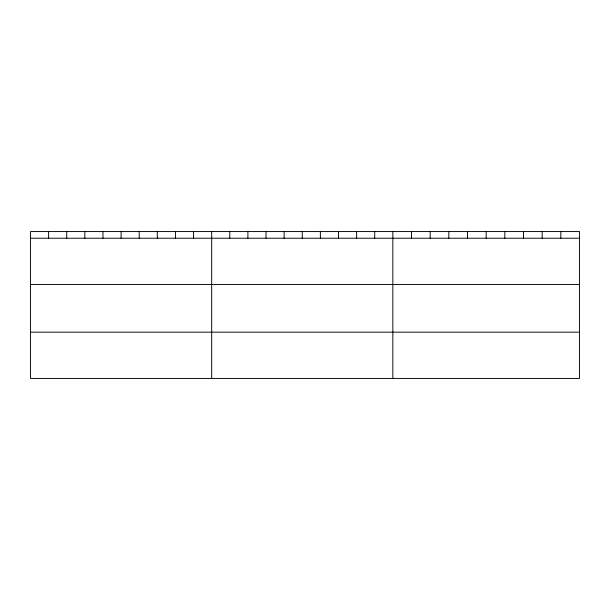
<?xml version="1.0" encoding="UTF-8"?>
<svg xmlns="http://www.w3.org/2000/svg" width="610" height="610" viewBox="0 0 610 610"><rect width="100%" height="100%" fill="white"/><g stroke="black" fill="none" stroke-linecap="round" stroke-linejoin="round"><path stroke-width="0.91" d="M579.5 238.228L579.5 378.436L30.5 378.436L30.5 231.564L579.5 231.564L579.5 238.228L30.5 238.228M30.5 284.496L579.5 284.496M30.5 332.168L579.5 332.168M560.834 231.564L560.834 238.228M542.168 231.564L542.168 238.228M523.502 231.564L523.502 238.228M504.836 231.564L504.836 238.228M486.17 231.564L486.17 238.228M467.504 231.564L467.504 238.228M448.838 231.564L448.838 238.228M430.172 231.564L430.172 238.228M411.506 231.564L411.506 238.228M392.84 231.564L392.84 378.436M374.723 231.564L374.723 238.228M356.606 231.564L356.606 238.228M338.489 231.564L338.489 238.228M320.372 231.564L320.372 238.228M302.255 231.564L302.255 238.228M284.138 231.564L284.138 238.228M266.021 231.564L266.021 238.228M247.904 231.564L247.904 238.228M229.787 231.564L229.787 238.228M211.67 231.564L211.67 378.436M193.553 231.564L193.553 238.228M175.436 231.564L175.436 238.228M157.319 231.564L157.319 238.228M139.202 231.564L139.202 238.228M121.085 231.564L121.085 238.228M102.968 231.564L102.968 238.228M84.851 231.564L84.851 238.228M66.734 231.564L66.734 238.228M48.617 231.564L48.617 238.228"/></g></svg>
